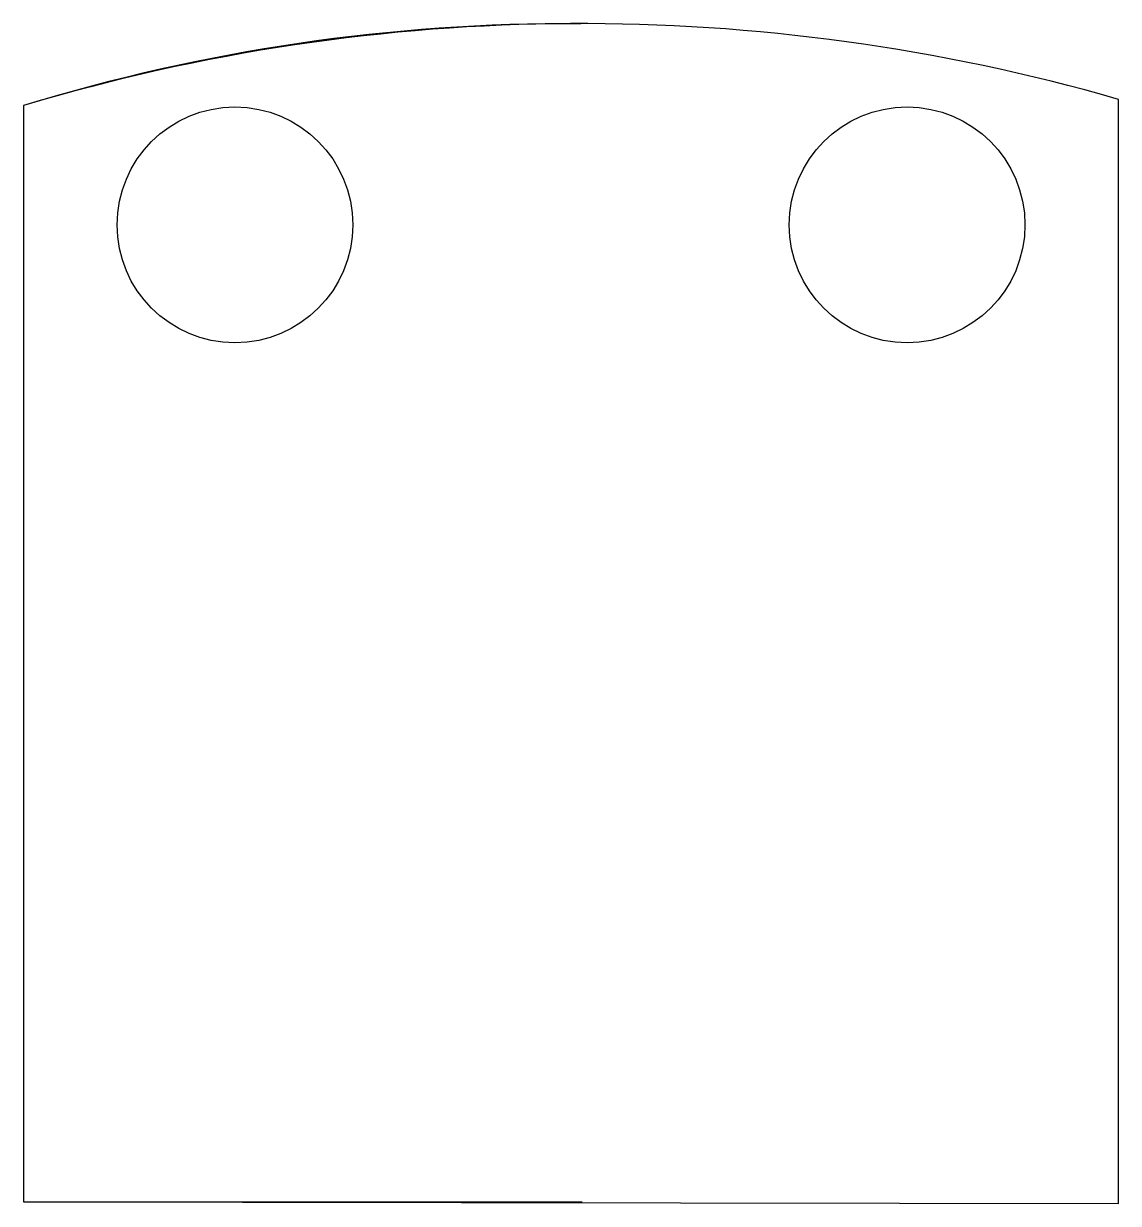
# Model space of a CAD drawing. Extents: x -6.3 to 6.2, y 8.2 to 21.6.
import ezdxf

# ---------------------------------------------------------------- set-up
doc = ezdxf.new("R2010")
doc.units = 0
doc.layers.get('0').update_dxf_attribs({"linetype": 'CONTINUOUS'})

msp = doc.modelspace()

# ---------------------------------------------------------------- linework, layer by layer
for p, q in [((-0.002, 21.649), (0.089, 21.648)), ((6.237, 8.17), (6.237, 20.783)), ((-6.274, 20.713), (-6.274, 8.188)), ((-6.274, 8.188), (0.11, 8.188)), ((-6.274, 8.188), (6.237, 8.17))]:
    msp.add_line(p, q)
for centre in [(-3.859, 19.349), (3.822, 19.349)]:
    msp.add_circle(centre, 1.347)
for centre, radius, start, end in [((-0.04, 0.418), 21.23, 89.6519, 107.0765), ((0.101, -0.531), 22.18, 73.9406, 106.7065)]:
    msp.add_arc(centre, radius, start, end)

doc.saveas('drawing.dxf')
